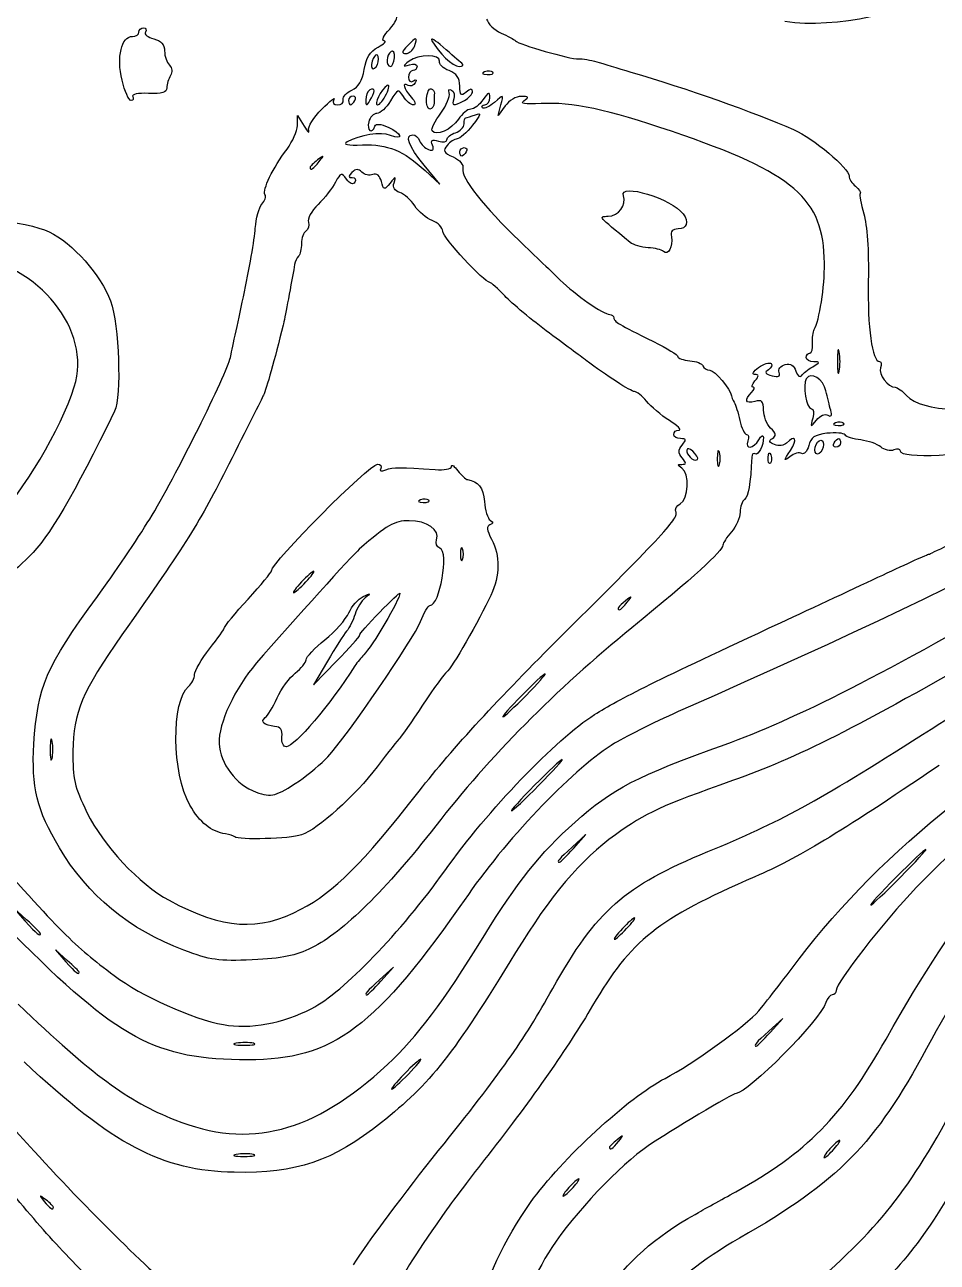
# Model space of a CAD drawing. Extents: x 32 to 2531, y 46 to 1398.
# Drawn here: x 410.1 to 694.5, y 638.4 to 1024 of the extents above; entities that cross this region are included whole.
import ezdxf

# ---------------------------------------------------------------- set-up
doc = ezdxf.new("R2010")
doc.units = 0
doc.layers.add('IMAGE', color=7, linetype='CONTINUOUS')

msp = doc.modelspace()

# ---------------------------------------------------------------- linework, layer by layer
at = {"layer": 'IMAGE', "color": 7}
for points in [[(531.54195, 1017.17739), (531.54195, 1017.17739)], [(520.31988, 1013.28745), (520.31988, 1013.28745)], [(525.28877, 1013.68203), (525.28877, 1013.68203)], [(546.25321, 1011.99688), (546.25321, 1011.99688)], [(440.38409, 1006.71887), (440.38409, 1006.71887)], [(555.95877, 1009.12539), (555.95877, 1009.12539)], [(518.96613, 1003.39857), (518.96613, 1003.39857)], [(512.98655, 1000.31988), (512.98655, 1000.31988)], [(522.78264, 1002.40483), (522.78264, 1002.40483)], [(535.29344, 1001.00035), (535.29344, 1001.00035)], [(545.65321, 984.31988), (545.65321, 984.31988)], [(501.82329, 981.31988), (501.82329, 981.31988)], [(609.13693, 953.2806), (609.13693, 953.2806)], [(663.92752, 921.98655), (663.92752, 921.98655)], [(660.37401, 902.28643), (660.37401, 902.28643)], [(665.29211, 899.79205), (665.29211, 899.79205)], [(656.31988, 891.49586), (656.31988, 891.49586)], [(662.31988, 893.65323), (662.31988, 893.65323)], [(618.9598, 890.35211), (618.9598, 890.35211)], [(626.5773, 890.62784), (626.5773, 890.62784)], [(641.75847, 889.09767), (641.75847, 889.09767)], [(535.95877, 875.79205), (535.95877, 875.79205)], [(546.53625, 860.65321), (546.53625, 860.65321)], [(497.65321, 850.31988), (497.65321, 850.31988)], [(597.82329, 843.98655), (597.82329, 843.98655)], [(566.31988, 814.98655), (566.31988, 814.98655)], [(490.22455, 802.05216), (490.22455, 802.05216)], [(418.59622, 800.63767), (418.59622, 800.63767)], [(495.65321, 788.41121), (495.65321, 788.41121)], [(570.31988, 786.98655), (570.31988, 786.98655)], [(475.51451, 770.91395), (475.51451, 770.91395)], [(581.07043, 767.31988), (581.07043, 767.31988)], [(682.98655, 758.31988), (682.98655, 758.31988)], [(496.13767, 748.3304), (496.13767, 748.3304)], [(414.98655, 740.73709), (414.98655, 740.73709)], [(597.65321, 742.31988), (597.65321, 742.31988)], [(426.98655, 728.75413), (426.98655, 728.75413)], [(521.07043, 725.98655), (521.07043, 725.98655)], [(642.40376, 709.98655), (642.40376, 709.98655)], [(481.33543, 706.56932), (481.33543, 706.56932)], [(529.65321, 696.98655), (529.65321, 696.98655)], [(595.15663, 675.98655), (595.15663, 675.98655)], [(481.33543, 671.90264), (481.33543, 671.90264)], [(662.31988, 673.65321), (662.31988, 673.65321)], [(580.98655, 661.65321), (580.98655, 661.65321)], [(418.98655, 655.48996), (418.98655, 655.48996)]]:
    msp.add_lwpolyline(points, close=True, dxfattribs=at)
for points in [[(559.77885, 998.65291), (557.57924, 995.65291), (558.46009, 998.98625)], [(495.03383, 992.56405), (495.08103, 995.65301), (497.12588, 992.31967)], [(534.89865, 978.50374), (539.47739, 974.31967), (534.56532, 980.22634)], [(504.41561, 825.65321), (500.06596, 818.31988), (507.2524, 825.65321)], [(581.07043, 767.31988), (584.98655, 771.65321), (580.65321, 767.73709)], [(410.65321, 745.07043), (406.31988, 748.98655), (410.236, 744.65321)], [(423.31988, 732.4208), (419.65321, 735.65321), (422.88563, 731.98655)], [(521.07043, 725.98655), (524.98655, 730.31988), (520.65321, 726.40376)], [(642.40376, 709.98655), (646.31988, 714.31988), (641.98655, 710.40376)]]:
    msp.add_lwpolyline(points, dxfattribs=at)
for points in [[(693.89193, 1035.02017), (686.62923, 1027.75747), (662.74403, 1022.61276), (646.98651, 1024.91708)], [(523.81503, 1022.62029), (525.66733, 1024.61895), (526.53495, 1026.47021), (525.74305, 1026.73417)], [(554.0311, 1025.68533), (554.41002, 1024.23633), (556.43001, 1022.29853), (558.51994, 1021.37913)], [(445.65321, 1021.65321), (445.65321, 1022.38655), (446.28863, 1022.98655), (447.06524, 1022.98655)], [(447.06524, 1022.98655), (447.84185, 1022.98655), (448.11731, 1022.40413), (447.67737, 1021.69231)], [(522.0502, 1018.93295), (521.16855, 1018.96225), (521.9627, 1020.62162), (523.81503, 1022.62029)], [(440.38409, 1006.71887), (438.65773, 1013.91516), (440.18161, 1020.31988), (443.62021, 1020.31988)], [(443.62021, 1020.31988), (444.73836, 1020.31988), (445.65321, 1020.91988), (445.65321, 1021.65321)], [(447.67737, 1021.69231), (447.23744, 1020.98047), (448.40203, 1020.01543), (450.26535, 1019.54776)], [(450.26535, 1019.54776), (452.60439, 1018.96069), (453.65321, 1017.79283), (453.65321, 1015.77533)], [(520.16509, 1016.98393), (522.08355, 1018.02654), (522.93185, 1018.90359), (522.0502, 1018.93295)], [(531.54195, 1017.17739), (532.70881, 1020.21821), (532.05196, 1020.29317), (529.31988, 1017.43099)], [(540.447, 1016.99688), (537.95024, 1019.1912), (536.38951, 1020.08655), (536.97868, 1018.98655)], [(536.97868, 1018.98655), (539.02963, 1015.15745), (543.46483, 1010.98655), (545.48563, 1010.98655)], [(558.51994, 1021.37913), (560.60989, 1020.45973), (562.61984, 1019.36643), (562.9865, 1018.94957)], [(562.9865, 1018.94957), (564.00881, 1017.78732), (580.09149, 1013.19389), (582.68989, 1013.32201)], [(453.65321, 1015.77533), (453.65321, 1014.16817), (454.32093, 1012.18549), (455.13704, 1011.36939)], [(515.86913, 1010.03625), (516.44449, 1013.63434), (517.68085, 1015.63385), (520.16509, 1016.98393)], [(520.31988, 1013.28745), (520.31988, 1015.81421), (518.59513, 1014.46324), (518.17611, 1011.60827)], [(524.23919, 1015.60335), (522.72364, 1014.66668), (522.56179, 1010.98655), (524.03615, 1010.98655)], [(525.28877, 1013.68203), (525.40051, 1015.16455), (524.92813, 1016.02913), (524.23919, 1015.60335)], [(529.31988, 1017.43099), (527.54289, 1015.56939), (527.4294, 1014.98655), (528.84389, 1014.98655)], [(528.84389, 1014.98655), (529.86544, 1014.98655), (531.07956, 1015.97243), (531.54195, 1017.17739)], [(539.31012, 1012.57261), (539.78781, 1014.86287), (532.62595, 1014.88943), (529.87244, 1012.60771)], [(546.25321, 1011.99688), (545.55655, 1012.55256), (542.94375, 1014.80256), (540.447, 1016.99688)], [(455.13704, 1011.36939), (456.00048, 1010.50595), (456.15459, 1009.14017), (455.50561, 1008.10272)], [(518.17611, 1011.60827), (518.01727, 1010.526), (518.43464, 1009.97877), (519.10359, 1010.39221)], [(519.10359, 1010.39221), (519.77255, 1010.80565), (520.31988, 1012.10852), (520.31988, 1013.28745)], [(524.03615, 1010.98655), (524.61341, 1010.98655), (525.17711, 1012.19952), (525.28877, 1013.68203)], [(529.87244, 1012.60771), (527.81684, 1010.90425), (527.82525, 1010.82274), (529.98657, 1011.50231)], [(529.98657, 1011.50231), (531.26991, 1011.90583), (532.31991, 1011.65481), (532.31991, 1010.9445)], [(532.31991, 1010.9445), (532.31991, 1010.23418), (531.71991, 1009.65301), (530.98657, 1009.65301)], [(542.31012, 1009.65662), (540.47141, 1010.3557), (539.12141, 1011.66789), (539.31012, 1012.57261)], [(545.48563, 1010.98655), (546.63376, 1010.98655), (546.96812, 1011.42665), (546.25321, 1011.99688)], [(582.68989, 1013.32201), (583.95302, 1013.38431), (586.4865, 1012.96885), (588.31984, 1012.39883)], [(588.31984, 1012.39883), (590.15317, 1011.82879), (594.95317, 1010.39703), (598.9865, 1009.21713)], [(443.19823, 1000.31988), (442.49476, 1000.31988), (441.2284, 1003.19943), (440.38409, 1006.71887)], [(455.50561, 1008.10272), (454.89223, 1007.12216), (454.37451, 1005.41988), (454.35512, 1004.31988)], [(512.02391, 1003.60314), (514.12351, 1004.55781), (515.31071, 1006.54399), (515.86913, 1010.03625)], [(530.98657, 1009.65301), (530.25324, 1009.65301), (529.65324, 1008.71759), (529.65324, 1007.57431)], [(529.65324, 1007.57431), (529.65324, 1006.34259), (530.28044, 1005.88326), (531.19259, 1006.44699)], [(531.19259, 1006.44699), (532.15397, 1007.04117), (532.36968, 1006.81223), (531.76712, 1005.83727)], [(545.65321, 1004.85599), (545.65321, 1007.39679), (544.71667, 1008.74166), (542.31012, 1009.65662)], [(553.40321, 1009.23064), (552.33957, 1008.80501), (552.65551, 1008.48907), (554.20877, 1008.42509)], [(555.95877, 1009.12544), (555.51572, 1009.56849), (554.36571, 1009.61585), (553.40321, 1009.23064)], [(554.20877, 1008.42509), (555.61432, 1008.36719), (556.40183, 1008.68233), (555.95877, 1009.12539)], [(598.9865, 1009.21713), (616.16353, 1004.19225), (637.20641, 996.75887), (649.68553, 991.30772)], [(448.63209, 1002.56008), (445.40609, 1002.69631), (443.27604, 1002.26348), (443.71077, 1001.56008)], [(454.35512, 1004.31988), (454.32872, 1002.82176), (452.89257, 1002.38016), (448.63209, 1002.56008)], [(509.31987, 1000.60421), (509.13653, 1001.49403), (510.35335, 1002.84355), (512.02391, 1003.60314)], [(517.65321, 1003.65321), (516.91988, 1003.19999), (516.32907, 1001.81457), (516.34029, 1000.57452)], [(518.96613, 1003.39857), (518.97733, 1003.99185), (518.38655, 1004.10644), (517.65321, 1003.65321)], [(517.65321, 1000.31988), (518.36409, 1001.41988), (518.95491, 1002.80529), (518.96613, 1003.39857)], [(523.00384, 1004.99723), (521.04697, 1003.78783), (518.69463, 998.98655), (520.05895, 998.98655)], [(522.78264, 1002.40483), (523.67225, 1004.35731), (523.76711, 1005.46896), (523.00384, 1004.99723)], [(528.06428, 1001.56685), (526.52828, 1004.02639), (526.34116, 1003.96389), (524.07259, 1000.23351)], [(529.56111, 1005.04329), (527.54701, 1006.28806), (528.1414, 1004.06023), (530.52656, 1001.42466)], [(531.76712, 1005.83727), (531.23648, 1004.97867), (530.24377, 1004.62137), (529.56111, 1005.04329)], [(535.29344, 1001.00035), (535.44579, 1002.84127), (536.08407, 1004.17627), (536.71183, 1003.96701)], [(536.71183, 1003.96701), (537.33959, 1003.75776), (537.80821, 1003.15155), (537.75321, 1002.61988)], [(537.75321, 1002.61988), (537.69831, 1002.08821), (537.65321, 1000.75321), (537.65321, 999.65321)], [(539.72596, 996.41818), (541.55057, 998.89131), (542.73752, 1001.71203), (542.3636, 1002.68643)], [(542.3636, 1002.68643), (541.97443, 1003.70061), (542.2861, 1004.08577), (543.09272, 1003.5873)], [(543.09272, 1003.5873), (543.86764, 1003.10837), (544.1796, 1001.87721), (543.78596, 1000.85138)], [(547.65321, 1002.98625), (545.96109, 1001.58191), (545.65321, 1001.86975), (545.65321, 1004.85599)], [(547.0742, 1000.36649), (548.49265, 1001.12562), (549.65321, 1002.39909), (549.65321, 1003.19642)], [(549.65321, 1003.19642), (549.65321, 1004.14703), (548.96469, 1004.07467), (547.65321, 1002.98625)], [(554.98655, 1001.28293), (554.98655, 1003.17077), (554.61707, 1003.05209), (552.91095, 1000.61626)], [(443.71077, 1001.56008), (444.13235, 1000.87797), (443.90169, 1000.31988), (443.19823, 1000.31988)], [(502.67085, 997.68503), (505.25735, 1000.23409), (506.95108, 1001.56967), (506.43469, 1000.65301)], [(506.43469, 1000.65301), (505.85892, 999.63089), (506.29972, 998.98634), (507.57451, 998.98634)], [(507.57451, 998.98634), (508.71779, 998.98634), (509.5032, 999.71438), (509.31987, 1000.60421)], [(512.39857, 1001.65321), (511.62196, 1001.65321), (510.98655, 1001.05321), (510.98655, 1000.31988)], [(510.98655, 1000.31988), (510.98655, 999.58655), (511.25113, 998.98655), (511.57452, 998.98655)], [(511.57452, 998.98655), (511.89791, 998.98655), (512.53332, 999.58655), (512.98655, 1000.31988)], [(512.98655, 1000.31988), (513.43977, 1001.05321), (513.17519, 1001.65321), (512.39857, 1001.65321)], [(516.34029, 1000.57452), (516.35789, 998.63149), (516.53935, 998.59629), (517.65321, 1000.31988)], [(524.07259, 1000.23351), (522.76351, 998.0809), (520.8536, 996.31967), (519.82835, 996.31967)], [(520.05895, 998.98655), (520.70037, 998.98655), (521.92604, 1000.52477), (522.78264, 1002.40483)], [(531.20452, 998.98634), (530.36375, 998.98634), (528.95064, 1000.14757), (528.06428, 1001.56685)], [(530.52656, 1001.42466), (531.82889, 999.98561), (532.10673, 998.98634), (531.20452, 998.98634)], [(536.33481, 997.65321), (535.60969, 997.65321), (535.14108, 999.15943), (535.29344, 1001.00035)], [(537.65321, 999.65321), (537.65321, 998.55321), (537.05993, 997.65321), (536.33481, 997.65321)], [(543.78596, 1000.85138), (542.93199, 998.62595), (543.62972, 998.52306), (547.0742, 1000.36649)], [(552.91095, 1000.61626), (551.76936, 998.98642), (550.03836, 997.65291), (549.06429, 997.65291)], [(552.75615, 998.10553), (552.27176, 998.58993), (552.57544, 998.98625), (553.43099, 998.98625)], [(556.48891, 999.77219), (554.92028, 998.37114), (553.24055, 997.62114), (552.75615, 998.10553)], [(553.43099, 998.98625), (554.28655, 998.98625), (554.98655, 1000.01975), (554.98655, 1001.28293)], [(558.46009, 998.98625), (559.33733, 1002.3059), (559.32924, 1002.30913), (556.48891, 999.77219)], [(564.81584, 1001.6325), (563.25529, 1001.6432), (560.98864, 1000.30291), (559.77885, 998.65291)], [(570.98655, 999.39517), (565.80747, 999.09715), (564.24073, 999.36077), (565.65321, 1000.29263)], [(565.65321, 1000.29263), (567.29715, 1001.37717), (567.14807, 1001.61571), (564.81584, 1001.6325)], [(611.65321, 990.76658), (591.81068, 997.53315), (580.46456, 999.94055), (570.98655, 999.39517)], [(498.56943, 991.01837), (498.234, 992.15193), (500.04745, 995.09959), (502.67085, 997.68503)], [(519.82835, 996.31967), (518.80309, 996.31967), (517.65045, 995.11967), (517.26691, 993.65301)], [(537.03217, 990.91242), (536.68913, 991.46746), (537.90135, 993.94506), (539.72596, 996.41818)], [(549.06429, 997.65291), (548.09021, 997.65291), (546.36288, 996.23299), (545.22576, 994.49754)], [(546.98657, 993.07619), (546.98657, 994.12677), (547.23751, 994.98634), (547.54419, 994.98634)], [(547.54419, 994.98634), (547.85088, 994.98634), (549.19571, 995.40611), (550.53268, 995.91915)], [(550.53268, 995.91915), (552.50937, 996.67769), (552.34291, 996.06866), (549.64173, 992.65959)], [(491.81064, 985.23071), (493.5574, 987.56511), (495.00784, 990.86511), (495.03383, 992.56405)], [(497.12588, 992.31967), (498.25053, 990.48634), (498.90013, 989.90075), (498.56943, 991.01837)], [(517.26691, 993.65301), (516.56881, 990.9835), (518.36311, 989.78262), (519.21797, 992.34721)], [(519.21797, 992.34721), (519.51087, 993.2259), (520.96379, 993.10779), (523.31868, 992.01387)], [(523.31868, 992.01387), (527.66493, 989.99489), (528.25888, 987.93495), (524.04535, 989.49363)], [(545.22576, 994.49754), (543.11076, 991.26965), (538.15228, 989.10005), (537.03217, 990.91242)], [(544.31991, 990.31967), (545.78657, 990.78518), (546.98657, 992.02561), (546.98657, 993.07619)], [(549.64173, 992.65959), (547.81473, 990.35379), (545.64337, 988.43402), (544.81649, 988.39345)], [(649.68553, 991.30772), (655.90792, 988.58967), (666.9865, 979.26063), (666.9865, 976.73896)], [(510.59448, 987.48658), (509.1016, 986.65113), (510.58378, 986.34447), (515.34949, 986.50321)], [(524.04535, 989.49363), (521.01793, 990.61355), (514.42389, 989.62963), (510.59448, 987.48658)], [(534.56532, 980.22634), (529.70739, 986.0679), (528.36224, 989.65301), (531.02841, 989.65301)], [(531.02841, 989.65301), (531.78477, 989.65301), (532.73116, 988.79939), (533.13151, 987.7561)], [(533.13151, 987.7561), (533.53187, 986.71279), (534.77984, 985.50599), (535.90479, 985.07431)], [(537.14341, 986.39174), (536.5222, 988.01059), (536.94799, 988.30003), (538.99496, 987.65034)], [(538.99496, 987.65034), (540.45701, 987.1863), (541.65324, 987.40663), (541.65324, 988.13997)], [(541.65324, 988.13997), (541.65324, 988.8733), (542.85324, 989.85417), (544.31991, 990.31967)], [(544.81649, 988.39345), (543.98963, 988.35295), (542.57857, 987.43463), (541.68083, 986.35291)], [(659.31635, 949.65291), (659.098, 969.88738), (650.08708, 977.6601), (611.65321, 990.76658)], [(484.94433, 971.05467), (484.07049, 972.46859), (487.3912, 979.32449), (491.81064, 985.23071)], [(501.82329, 981.31988), (503.48179, 983.43463), (503.43463, 983.48179), (501.31988, 981.82329)], [(515.34949, 986.50321), (523.12776, 986.76231), (528.07755, 984.73686), (534.89865, 978.50374)], [(535.90479, 985.07431), (537.36457, 984.51414), (537.71919, 984.89131), (537.14341, 986.39174)], [(541.68083, 986.35291), (540.33451, 984.7307), (540.66539, 984.10509), (543.56955, 982.78187)], [(545.65321, 984.31988), (545.65321, 985.05321), (546.28863, 985.65321), (547.06524, 985.65321)], [(546.24119, 982.98655), (545.9178, 982.98655), (545.65321, 983.58655), (545.65321, 984.31988)], [(547.65321, 984.31988), (547.19999, 983.58655), (546.56457, 982.98655), (546.24119, 982.98655)], [(547.06524, 985.65321), (547.84185, 985.65321), (548.10644, 985.05321), (547.65321, 984.31988)], [(501.31988, 981.82329), (500.03655, 980.81683), (498.98655, 979.76683), (498.98655, 979.48996)], [(498.98655, 979.48996), (498.98655, 978.39257), (500.08147, 979.09888), (501.82329, 981.31988)], [(543.56955, 982.78187), (545.67617, 981.82202), (546.89728, 980.33579), (546.60941, 979.08197)], [(510.36742, 975.8138), (508.79423, 977.96527), (508.54537, 977.89924), (506.94307, 974.90535)], [(512.93727, 974.90684), (512.38295, 974.00993), (511.44418, 974.34125), (510.36742, 975.8138)], [(512.05324, 977.91996), (510.8088, 976.67552), (510.82628, 976.31996), (512.13194, 976.31996)], [(515.14906, 978.02409), (514.04352, 979.12963), (513.23578, 979.10244), (512.05324, 977.91996)], [(512.13194, 976.31996), (513.05522, 976.31996), (513.41762, 975.68405), (512.93727, 974.90684)], [(518.56192, 977.26395), (517.50754, 976.85933), (515.97175, 977.20145), (515.14906, 978.02409)], [(521.22975, 975.12869), (520.75802, 976.93261), (519.76651, 977.72619), (518.56192, 977.26395)], [(525.16346, 974.72147), (525.79914, 976.75668), (525.67352, 976.7466), (523.92572, 974.62217)], [(546.60941, 979.08197), (545.98204, 976.34939), (553.25293, 967.08534), (564.222, 956.64126)], [(666.9865, 976.73896), (666.9865, 975.95472), (667.901, 974.55409), (669.01873, 973.62647)], [(506.94307, 974.90535), (505.99275, 973.12964), (503.54018, 970.00176), (501.49291, 967.95451)], [(523.92572, 974.62217), (522.0845, 972.38419), (521.94036, 972.41127), (521.22975, 975.12869)], [(526.93534, 971.66948), (525.35184, 972.17205), (524.71162, 973.27483), (525.16346, 974.72147)], [(596.69527, 970.65321), (595.20292, 974.8152), (611.7904, 969.7628), (615.29947, 964.98655)], [(669.01873, 973.62647), (670.13645, 972.69884), (670.78164, 971.67057), (670.45249, 971.34141)], [(481.92859, 960.45759), (482.14381, 963.68174), (483.07543, 967.11805), (483.99883, 968.09383)], [(483.99883, 968.09383), (484.92224, 969.06962), (485.34772, 970.40201), (484.94433, 971.05467)], [(501.49291, 967.95451), (499.44565, 965.90724), (498.08511, 963.41264), (498.4695, 962.41095)], [(531.6037, 967.54171), (530.39974, 969.37917), (528.29898, 971.23668), (526.93534, 971.66948)], [(591.93964, 964.27775), (595.06321, 964.32225), (597.69852, 967.85524), (596.69527, 970.65321)], [(670.45249, 971.34141), (670.12333, 971.01227), (670.62432, 968.18351), (671.56577, 965.05529)], [(380.40679, 963.99164), (389.11753, 965.25875), (410.86299, 962.60341), (417.65321, 959.44349)], [(537.05631, 962.96004), (535.26132, 963.64248), (532.80766, 965.70424), (531.6037, 967.54171)], [(598.77027, 956.12485), (588.62103, 964.44425), (588.79808, 964.23292), (591.93964, 964.27775)], [(615.29947, 964.98655), (617.09627, 962.54087), (616.34921, 960.31988), (613.72977, 960.31988)], [(671.56577, 965.05529), (672.62516, 961.5352), (673.16184, 953.57848), (672.974, 944.17708)], [(478.20943, 939.12426), (480.03973, 947.63345), (481.71335, 957.23345), (481.92859, 960.45759)], [(498.4695, 962.41095), (498.85389, 961.40925), (498.5275, 960.1936), (497.74414, 959.70947)], [(540.31991, 959.58816), (540.31991, 960.76024), (538.85128, 962.27759), (537.05631, 962.96004)], [(613.72977, 960.31988), (611.93488, 960.31988), (611.28435, 959.5686), (611.61091, 957.87291)], [(417.65321, 959.44349), (424.80852, 956.11368), (433.97808, 945.78837), (436.79323, 937.89104)], [(497.74414, 959.70947), (496.96082, 959.22535), (496.31991, 957.46465), (496.31991, 955.79683)], [(555.01583, 943.65321), (553.23647, 943.65321), (540.31991, 957.65877), (540.31991, 959.58816)], [(564.222, 956.64126), (569.04252, 952.05146), (574.78657, 946.52731), (576.98657, 944.36538)], [(611.61091, 957.87291), (612.17812, 954.92757), (610.53676, 951.88079), (609.13693, 953.2806)], [(496.31991, 955.79683), (496.31991, 954.129), (495.90255, 952.34704), (495.39243, 951.83692)], [(604.34505, 954.47207), (602.25996, 954.57687), (599.75131, 955.32068), (598.77027, 956.12485)], [(609.13693, 953.2806), (608.58649, 953.83104), (606.43015, 954.3672), (604.34505, 954.47207)], [(425.50752, 911.12009), (431.17172, 928.61689), (414.42595, 949.47768), (392.80811, 951.85488)], [(494.17801, 949.28137), (492.6149, 940.41259), (491.11274, 932.51045), (490.57354, 930.31996)], [(495.39243, 951.83692), (494.88231, 951.32681), (494.33582, 950.17681), (494.17801, 949.28137)], [(656.13165, 928.98625), (657.75347, 931.75891), (659.39452, 942.40841), (659.31635, 949.65291)], [(559.70754, 939.4382), (557.5374, 941.75645), (555.42614, 943.65321), (555.01583, 943.65321)], [(576.98657, 944.36538), (581.56669, 939.86447), (590.49193, 933.65301), (592.37912, 933.65301)], [(672.974, 944.17708), (672.68401, 929.66288), (674.17377, 918.98655), (676.48904, 918.98655)], [(436.79323, 937.89104), (439.49041, 930.32465), (440.28652, 908.16288), (438.02785, 903.52248)], [(474.16356, 920.31967), (474.55848, 922.15301), (476.37912, 930.61507), (478.20943, 939.12426)], [(573.65324, 927.80737), (568.15324, 931.88607), (561.87767, 937.11993), (559.70754, 939.4382)], [(592.37912, 933.65301), (593.07988, 933.65301), (593.65324, 933.19529), (593.65324, 932.63585)], [(490.57354, 930.31996), (487.94834, 919.65505), (485.35053, 910.38435), (484.46553, 908.52247)], [(593.65324, 932.63585), (593.65324, 931.49694), (595.12353, 930.61675), (606.0376, 925.22193)], [(585.01808, 919.35572), (584.26742, 919.92544), (579.15324, 923.72868), (573.65324, 927.80737)], [(655.61299, 924.65291), (655.46931, 926.30291), (655.70269, 928.25291), (656.13165, 928.98625)], [(606.0376, 925.22193), (610.2262, 923.1515), (613.65324, 921.03237), (613.65324, 920.51274)], [(653.65321, 920.31958), (653.65321, 921.05291), (654.15295, 921.65291), (654.76372, 921.65291)], [(654.76372, 921.65291), (655.37451, 921.65291), (655.75667, 923.00291), (655.61299, 924.65291)], [(663.92752, 921.98655), (663.60972, 923.63655), (663.34969, 922.28655), (663.34969, 918.98655)], [(663.92752, 915.98655), (664.24533, 917.63655), (664.24533, 920.33655), (663.92752, 921.98655)], [(449.00755, 869.93065), (456.83304, 882.68583), (473.05725, 915.18394), (474.16356, 920.31967)], [(600.10778, 909.65321), (598.99772, 909.65321), (591.17322, 914.68429), (585.01808, 919.35572)], [(613.65324, 920.51274), (613.65324, 919.99311), (615.30324, 919.43193), (617.31991, 919.26566)], [(617.31991, 919.26566), (619.33657, 919.09939), (621.18657, 918.36853), (621.43101, 917.64151)], [(638.77609, 917.12225), (640.45336, 918.29705), (642.21948, 918.86442), (642.70083, 918.38309)], [(642.70083, 918.38309), (643.18216, 917.90174), (642.79273, 917.02378), (641.83521, 916.43206)], [(645.18413, 915.61882), (644.80275, 916.6127), (645.61397, 917.68031), (647.03243, 918.05125)], [(647.03243, 918.05125), (648.75556, 918.50186), (649.83388, 917.85082), (650.41927, 916.00646)], [(655.98655, 918.9457), (654.70321, 918.968), (653.65321, 919.58625), (653.65321, 920.31958)], [(655.65321, 917.39298), (657.9794, 918.71209), (658.02196, 918.91034), (655.98655, 918.9457)], [(663.34969, 918.98655), (663.34969, 915.68655), (663.60972, 914.33655), (663.92752, 915.98655)], [(676.48904, 918.98655), (677.08328, 918.98655), (677.23004, 918.10196), (676.81516, 917.02081)], [(799.01427, 913.92929), (759.87468, 879.05746), (721.56479, 857.51744), (615.16997, 810.56148)], [(621.43101, 917.64151), (621.67547, 916.9145), (622.65645, 916.31967), (623.611, 916.31967)], [(623.611, 916.31967), (625.09751, 916.31967), (630.14285, 910.29058), (630.30567, 908.31967)], [(637.5198, 914.98625), (636.53351, 914.98625), (637.09884, 915.94745), (638.77609, 917.12225)], [(637.65321, 912.98625), (638.98871, 914.59542), (638.96264, 914.98625), (637.5198, 914.98625)], [(641.83521, 916.43206), (640.55617, 915.64157), (640.85957, 915.15613), (642.97916, 914.60185)], [(642.97916, 914.60185), (645.02824, 914.06599), (645.66696, 914.36058), (645.18413, 915.61882)], [(650.41927, 916.00646), (650.89161, 914.51822), (651.66248, 913.88113), (652.13231, 914.5907)], [(652.13231, 914.5907), (652.60215, 915.30026), (654.18655, 916.56129), (655.65321, 917.39298)], [(659.78865, 909.83948), (658.95663, 913.59824), (655.10608, 916.00401), (653.66196, 913.66736)], [(676.81516, 917.02081), (676.05304, 915.03475), (679.09618, 910.98655), (681.35128, 910.98655)], [(400.28543, 868.72892), (409.8774, 878.70184), (421.14164, 897.63384), (425.50752, 911.12009)], [(637.08996, 910.98625), (636.48683, 910.98625), (636.74029, 911.88625), (637.65321, 912.98625)], [(636.58655, 909.38625), (637.46655, 910.26625), (637.69308, 910.98625), (637.08996, 910.98625)], [(653.66196, 913.66736), (652.44565, 911.69933), (653.68186, 904.31988), (655.22773, 904.31988)], [(681.35128, 910.98655), (682.02334, 910.98655), (683.61964, 909.83025), (684.8986, 908.41701)], [(484.46553, 908.52247), (483.88973, 907.31109), (479.03269, 897.61996), (473.6721, 886.98663)], [(603.8898, 906.62768), (602.55324, 908.29172), (600.85134, 909.65321), (600.10778, 909.65321)], [(610.98658, 900.65015), (608.41991, 902.27375), (605.22636, 904.96364), (603.8898, 906.62768)], [(630.30567, 908.31967), (630.33597, 907.95301), (630.731, 907.05301), (631.18353, 906.31967)], [(631.18353, 906.31967), (631.63607, 905.58634), (632.42455, 903.03634), (632.93572, 900.65301)], [(637.65321, 906.59991), (634.65005, 905.81457), (634.19737, 906.99707), (636.58655, 909.38625)], [(640.31988, 903.90366), (640.31988, 906.64082), (639.80405, 907.16237), (637.65321, 906.59991)], [(661.25332, 903.81957), (660.87625, 905.19475), (660.21715, 907.90369), (659.78865, 909.83948)], [(684.8986, 908.41701), (689.56876, 903.25655), (707.44988, 902.53027), (721.2383, 906.94103)], [(438.02785, 903.52248), (425.34207, 877.45975), (417.42693, 863.95704), (411.53063, 858.31988)], [(642.53617, 898.29382), (641.31719, 899.51275), (640.31988, 902.03718), (640.31988, 903.90366)], [(655.22773, 904.31988), (655.92725, 904.31988), (656.12808, 902.96988), (655.67403, 901.31988)], [(656.8288, 900.78673), (657.93165, 902.16053), (659.50252, 902.82504), (660.37401, 902.28643)], [(660.37401, 902.28643), (661.42788, 901.63509), (661.71503, 902.13576), (661.25332, 903.81957)], [(613.98658, 897.67568), (614.90324, 897.68768), (613.55324, 899.02653), (610.98658, 900.65015)], [(632.93572, 900.65301), (633.44689, 898.26967), (634.39861, 896.31967), (635.05067, 896.31967)], [(655.67403, 901.31988), (654.89052, 898.47269), (654.94935, 898.44553), (656.8288, 900.78673)], [(662.73655, 899.89731), (661.67291, 899.47168), (661.98884, 899.15573), (663.54211, 899.09176)], [(665.29211, 899.79211), (664.84905, 900.23516), (663.69904, 900.28252), (662.73655, 899.89731)], [(663.54211, 899.09176), (664.94765, 899.03386), (665.73516, 899.349), (665.29211, 899.79205)], [(612.31991, 896.31988), (612.31991, 897.05321), (613.06991, 897.66332), (613.98658, 897.67568)], [(614.4831, 894.98655), (613.29338, 894.98655), (612.31991, 895.58655), (612.31991, 896.31988)], [(614.98651, 892.98655), (616.34594, 894.62456), (616.25483, 894.98655), (614.4831, 894.98655)], [(635.46875, 894.31967), (634.39861, 891.53098), (637.22207, 891.80689), (638.87977, 894.65301)], [(635.05067, 896.31967), (635.70272, 896.31967), (635.89085, 895.41967), (635.46875, 894.31967)], [(640.27936, 895.42873), (640.34696, 892.83063), (638.76924, 889.62995), (637.73575, 890.26867)], [(638.87977, 894.65301), (639.62725, 895.93634), (640.25707, 896.28541), (640.27936, 895.42873)], [(643.76443, 893.12809), (642.03797, 893.79059), (641.86253, 894.29153), (643.09104, 895.05079)], [(643.09104, 895.05079), (644.36477, 895.83801), (644.23531, 896.59467), (642.53617, 898.29382)], [(648.70703, 891.31958), (650.99439, 894.90215), (650.21641, 896.34939), (647.47623, 893.60921)], [(660.09773, 896.64674), (656.27021, 896.18251), (655.03157, 895.34718), (654.39199, 892.79882)], [(657.65321, 894.3199), (658.38655, 894.77313), (658.98655, 894.2439), (658.98655, 893.14394)], [(665.72087, 896.13083), (665.31699, 896.74071), (662.78659, 896.97287), (660.09773, 896.64674)], [(662.31988, 893.65323), (662.77311, 894.38657), (663.40852, 894.98657), (663.73191, 894.98657)], [(663.73191, 894.98657), (664.05529, 894.98657), (664.31988, 894.38657), (664.31988, 893.65323)], [(670.64552, 894.56323), (668.34083, 894.81554), (666.12473, 895.52095), (665.72087, 896.13083)], [(614.98651, 888.98655), (613.66226, 890.58217), (613.66226, 891.39092), (614.98651, 892.98655)], [(616.66303, 891.77415), (615.73837, 890.84948), (617.61709, 888.31988), (619.22849, 888.31988)], [(618.9598, 890.35211), (618.03217, 891.46983), (616.99863, 892.10975), (616.66303, 891.77415)], [(626.5772, 890.62784), (626.23915, 891.92513), (625.94032, 891.18655), (625.91315, 888.98655)], [(641.75841, 889.09767), (641.82241, 890.65094), (642.13833, 890.96687), (642.56396, 889.90323)], [(647.47623, 893.60921), (646.71885, 892.85183), (645.04855, 892.63533), (643.76443, 893.12809)], [(648.61783, 889.43437), (646.58237, 887.82415), (646.59095, 888.00537), (648.70703, 891.31958)], [(652.22239, 890.37983), (651.47843, 890.83963), (649.85637, 890.41423), (648.61783, 889.43437)], [(654.39199, 892.79882), (653.94267, 891.00859), (652.96635, 889.92005), (652.22239, 890.37983)], [(656.31988, 891.49586), (656.31988, 892.59586), (656.91988, 893.86667), (657.65321, 894.3199)], [(657.65321, 890.3199), (656.91988, 889.86667), (656.31988, 890.3959), (656.31988, 891.49586)], [(658.98655, 893.14394), (658.98655, 892.04394), (658.38655, 890.77313), (657.65321, 890.3199)], [(662.90785, 892.3199), (662.13124, 892.3199), (661.86665, 892.9199), (662.31988, 893.65323)], [(664.31988, 893.65323), (664.31988, 892.9199), (663.68447, 892.3199), (662.90785, 892.3199)], [(676.89423, 892.39621), (675.76212, 893.33577), (672.9502, 894.31093), (670.64552, 894.56323)], [(680.96957, 891.4619), (679.86023, 891.03621), (678.02632, 891.4569), (676.89423, 892.39621)], [(682.98655, 891.12019), (682.98655, 891.73382), (682.07891, 891.88759), (680.96957, 891.4619)], [(717.00036, 893.01915), (703.81761, 889.59822), (682.98655, 888.43525), (682.98655, 891.12019)], [(473.6721, 886.98663), (464.55754, 868.90688), (460.52782, 862.47896), (440.33831, 833.81497)], [(486.97476, 853.78491), (487.01326, 856.39063), (517.40717, 886.98655), (519.95723, 886.98655)], [(519.95723, 886.98655), (520.97657, 886.98655), (521.44401, 886.39341), (520.99599, 885.66848)], [(543.02895, 886.29669), (543.05225, 887.04273), (543.97811, 886.45313), (545.08635, 884.98647)], [(614.85973, 885.7598), (613.30431, 886.74455), (613.29697, 886.94917), (614.81643, 886.96613)], [(614.81643, 886.96613), (616.29172, 886.98253), (616.32468, 887.37415), (614.98651, 888.98655)], [(619.22849, 888.31988), (620.11263, 888.31988), (620.01147, 889.08492), (618.9598, 890.35211)], [(625.91315, 888.98655), (625.88595, 886.78655), (626.16256, 885.72513), (626.5278, 886.62784)], [(626.5278, 886.62784), (626.89303, 887.53055), (626.91525, 889.33055), (626.5773, 890.62784)], [(636.68553, 889.26102), (636.27436, 880.87313), (635.58836, 876.84102), (634.44012, 876.06305)], [(637.73575, 890.26867), (637.20148, 890.59887), (636.72888, 890.14547), (636.68553, 889.26102)], [(642.45876, 887.34767), (642.01571, 886.90462), (641.70057, 887.69213), (641.75847, 889.09767)], [(642.56396, 889.90323), (642.94912, 888.94074), (642.90176, 887.79073), (642.45876, 887.34767)], [(520.99599, 885.66848), (520.50616, 884.87593), (521.12919, 884.71415), (522.55872, 885.26269)], [(522.55872, 885.26269), (524.85297, 886.14308), (527.26764, 886.153), (537.98655, 885.32599)], [(537.98655, 885.32599), (540.73655, 885.11383), (543.00563, 885.55064), (543.02895, 886.29669)], [(545.08635, 884.98647), (546.19459, 883.5198), (547.52551, 882.26799), (548.04395, 882.20464)], [(614.37436, 874.67045), (617.03759, 876.16087), (617.38767, 884.15937), (614.85973, 885.7598)], [(548.04395, 882.20464), (551.40949, 881.79348), (553.02829, 879.70392), (553.34008, 875.36831)], [(533.40321, 875.89731), (532.33957, 875.47168), (532.65551, 875.15573), (534.20877, 875.09176)], [(535.95877, 875.79211), (535.51572, 876.23516), (534.36571, 876.28252), (533.40321, 875.89731)], [(534.20877, 875.09176), (535.61432, 875.03386), (536.40183, 875.349), (535.95877, 875.79205)], [(553.34008, 875.36831), (553.53453, 872.66445), (554.35243, 870.04504), (555.15763, 869.5474)], [(634.44012, 876.06305), (633.69063, 875.55523), (633.05241, 873.75523), (633.02185, 872.06305)], [(577.48572, 833.65321), (609.05208, 864.94029), (614.13276, 870.46528), (613.00917, 872.28327)], [(613.00917, 872.28327), (612.59921, 872.94659), (613.21355, 874.02083), (614.37436, 874.67045)], [(633.02185, 872.06305), (632.99135, 870.37086), (631.77087, 867.61689), (630.30977, 865.94311)], [(432.69636, 845.75647), (437.81941, 852.78003), (445.15944, 863.65842), (449.00755, 869.93065)], [(529.86595, 869.4154), (525.10765, 869.3497), (523.09463, 868.19715), (514.31988, 860.51427)], [(538.41904, 863.43083), (539.60669, 866.5258), (535.36837, 869.49133), (529.86595, 869.4154)], [(555.05736, 868.12119), (553.92511, 867.74377), (554.06528, 866.50252), (555.56495, 863.62645)], [(555.15763, 869.5474), (556.19787, 868.90449), (556.16885, 868.49168), (555.05736, 868.12119)], [(691.85397, 858.98625), (692.15387, 858.98625), (701.32993, 863.4499), (712.24524, 868.90546)], [(630.30977, 865.94311), (628.84868, 864.26934), (627.65324, 862.41498), (627.65324, 861.82233)], [(514.31988, 860.51427), (512.18011, 858.64076), (494.04765, 838.56492), (482.23132, 824.98655)], [(536.36037, 842.98655), (539.45873, 842.98655), (542.38795, 859.75264), (539.48425, 860.86688)], [(539.48425, 860.86688), (538.50191, 861.24384), (538.02256, 862.39761), (538.41904, 863.43083)], [(546.53625, 860.65321), (546.16637, 861.56988), (545.86373, 860.81988), (545.86373, 858.98655)], [(546.53625, 857.31988), (546.90613, 858.23655), (546.90613, 859.73655), (546.53625, 860.65321)], [(555.56495, 863.62645), (558.28883, 858.40259), (558.19767, 852.4664), (555.29629, 846.13207)], [(627.65324, 861.82233), (627.65324, 860.01674), (618.47585, 851.69022), (599.28131, 836.08087)], [(411.53063, 858.31988), (405.65919, 852.70651), (397.75604, 845.97023), (396.07428, 845.14561)], [(545.86373, 858.98655), (545.86373, 857.15321), (546.16637, 856.40321), (546.53625, 857.31988)], [(677.48097, 852.49455), (685.08624, 856.06498), (691.55409, 858.98625), (691.85397, 858.98625)], [(479.67281, 844.98655), (483.6824, 849.38655), (486.96828, 853.34581), (486.97476, 853.78491)], [(500.11805, 853.65321), (499.75139, 853.65321), (498.04221, 852.15321), (496.31988, 850.31988)], [(497.65321, 850.31988), (499.37555, 852.15321), (500.48472, 853.65321), (500.11805, 853.65321)], [(645.65321, 837.63565), (655.55321, 842.23762), (669.87571, 848.92413), (677.48097, 852.49455)], [(496.31988, 850.31988), (494.59755, 848.48655), (493.48837, 846.98655), (493.85504, 846.98655)], [(493.85504, 846.98655), (494.22171, 846.98655), (495.93088, 848.48655), (497.65321, 850.31988)], [(628.31988, 799.67789), (650.00775, 807.45197), (678.03411, 821.73337), (727.19152, 850.05999)], [(412.92255, 799.87083), (414.05035, 817.76894), (416.60345, 823.69347), (432.69636, 845.75647)], [(472.35125, 836.17419), (472.36845, 836.62099), (475.66321, 840.58655), (479.67281, 844.98655)], [(511.06324, 840.70417), (511.95555, 842.74887), (513.95332, 845.03196), (515.50275, 845.77772)], [(516.18057, 845.38832), (515.00395, 844.42839), (513.58297, 842.14528), (513.02287, 840.31476)], [(515.50275, 845.77772), (517.93336, 846.94761), (518.02636, 846.89419), (516.18057, 845.38832)], [(526.98655, 846.79529), (526.98655, 844.93807), (518.22407, 829.99137), (515.74651, 827.62249)], [(520.65321, 840.85536), (524.13655, 844.44036), (526.98655, 847.11332), (526.98655, 846.79529)], [(555.29629, 846.13207), (551.84695, 838.6014), (542.95795, 823.12619), (541.59937, 822.28653)], [(597.31988, 844.48996), (595.09888, 842.74813), (594.39257, 841.65321), (595.48996, 841.65321)], [(597.82329, 843.98655), (599.48179, 846.10129), (599.43463, 846.14845), (597.31988, 844.48996)], [(689.86155, 802.74852), (719.5826, 821.61303), (738.88428, 833.1754), (760.31991, 844.95555)], [(503.62807, 832.31988), (506.82511, 834.88655), (510.17093, 838.65948), (511.06324, 840.70417)], [(514.37936, 833.66188), (514.34666, 834.03331), (517.16988, 837.27037), (520.65321, 840.85536)], [(533.41211, 837.98655), (534.50053, 840.73655), (535.82725, 842.98655), (536.36037, 842.98655)], [(595.48996, 841.65321), (595.76683, 841.65321), (596.81683, 842.70321), (597.82329, 843.98655)], [(504.50797, 795.85341), (510.43801, 802.25223), (531.31155, 832.67927), (533.41211, 837.98655)], [(513.02287, 840.31476), (512.46275, 838.48424), (511.27565, 836.08655), (510.38487, 834.98655)], [(587.65321, 809.00833), (595.36333, 813.91962), (607.16349, 819.74389), (645.65321, 837.63565)], [(440.33831, 833.81497), (428.02841, 816.33801), (425.14045, 809.50396), (425.05699, 797.65329)], [(467.66616, 829.50752), (470.22571, 832.72739), (472.334, 835.72739), (472.35125, 836.17419)], [(510.38487, 834.98655), (509.49409, 833.88655), (506.80793, 829.68655), (504.41561, 825.65321)], [(507.2524, 825.65321), (511.20495, 829.68655), (514.41208, 833.29044), (514.37936, 833.66188)], [(532.98879, 785.17605), (543.58016, 798.64821), (557.81687, 814.15839), (577.48572, 833.65321)], [(599.28131, 836.08087), (575.53572, 816.77053), (554.88225, 795.90625), (538.14415, 774.31967)], [(462.99949, 821.48313), (463.00649, 822.67668), (465.1066, 826.28765), (467.66616, 829.50752)], [(497.73424, 826.08332), (497.77874, 826.94676), (500.43103, 829.75321), (503.62807, 832.31988)], [(713.70323, 830.38717), (668.76508, 804.61783), (650.90847, 795.59697), (630.67127, 788.44081)], [(494.39329, 821.94917), (496.18625, 823.35952), (497.68968, 825.21988), (497.73424, 826.08332)], [(515.74651, 827.62249), (514.96187, 826.87227), (513.71988, 825.31949), (512.98655, 824.17188)], [(461.13468, 817.77616), (462.15321, 818.62145), (462.99237, 820.2896), (462.99949, 821.48313)], [(482.23132, 824.98655), (475.55368, 817.31313), (470.39793, 806.20403), (470.64452, 800.0204)], [(488.72663, 814.18573), (490.05033, 817.04529), (492.60033, 820.53884), (494.39329, 821.94917)], [(512.98655, 824.17188), (505.29489, 812.13503), (494.13007, 798.98655), (491.60081, 798.98655)], [(541.59937, 822.28653), (540.95536, 821.88852), (537.55879, 817.23319), (534.05143, 811.94133)], [(572.21964, 821.65321), (571.85297, 821.65321), (568.59808, 818.65321), (564.98655, 814.98655)], [(566.31988, 814.98655), (569.93141, 818.65321), (572.58631, 821.65321), (572.21964, 821.65321)], [(461.52816, 780.78752), (455.9384, 790.66191), (455.69796, 813.26408), (461.13468, 817.77616)], [(651.47233, 732.90402), (677.08612, 766.71833), (716.73705, 798.17373), (760.32004, 819.25381)], [(783.52217, 817.62406), (742.85839, 800.39873), (711.81675, 780.10765), (688.01237, 755.1919)], [(485.02516, 808.05904), (485.73725, 808.56917), (487.40292, 811.32619), (488.72663, 814.18573)], [(564.98655, 814.98655), (561.37501, 811.31988), (558.72012, 808.31988), (559.08679, 808.31988)], [(559.08679, 808.31988), (559.45345, 808.31988), (562.70835, 811.31988), (566.31988, 814.98655)], [(534.05143, 811.94133), (530.54405, 806.64949), (527.34164, 802.0198), (526.93493, 801.65313)], [(615.16997, 810.56148), (607.57085, 807.2077), (598.00495, 802.48137), (593.91241, 800.05849)], [(487.95643, 805.31399), (484.69599, 805.55959), (483.32644, 806.84213), (485.02516, 808.05904)], [(540.94625, 760.31958), (554.37579, 779.18863), (575.64221, 801.35739), (587.65321, 809.00833)], [(418.59623, 800.63767), (418.27731, 802.29621), (418.00425, 801.25321), (417.98945, 798.31988)], [(490.22455, 802.05216), (490.46777, 804.26792), (489.839, 805.17217), (487.95643, 805.31399)], [(491.60081, 798.98655), (490.60504, 798.98655), (490.02891, 800.26989), (490.22455, 802.05216)], [(622.99219, 766.32225), (645.60938, 775.63984), (656.48944, 781.56663), (689.86155, 802.74852)], [(420.85369, 767.4977), (413.86519, 779.21065), (412.07988, 786.49786), (412.92255, 799.87083)], [(417.98945, 798.31988), (417.97465, 795.38655), (418.2356, 794.02955), (418.56932, 795.30433)], [(418.56932, 795.30433), (418.90304, 796.57912), (418.91515, 798.97912), (418.59622, 800.63767)], [(470.64452, 800.0204), (470.89184, 793.81843), (476.06195, 787.00251), (482.15511, 784.84561)], [(526.93493, 801.65313), (526.52823, 801.28647), (523.37529, 797.28444), (519.92841, 792.75973)], [(593.91241, 800.05849), (582.20361, 793.12661), (560.93559, 771.15878), (548.34005, 752.9866)], [(581.56528, 775.46963), (593.2698, 785.91336), (600.80644, 789.81564), (628.31988, 799.67789)], [(425.05699, 797.65329), (424.99569, 788.93793), (425.55999, 786.48039), (429.45021, 778.523)], [(495.65321, 788.41121), (498.58655, 790.41453), (502.57119, 793.76352), (504.50797, 795.85341)], [(577.56973, 794.98655), (577.20307, 794.98655), (573.34064, 791.38655), (568.98655, 786.98655)], [(570.31988, 786.98655), (574.67397, 791.38655), (577.9364, 794.98655), (577.56973, 794.98655)], [(519.92841, 792.75973), (513.0006, 783.66559), (501.4788, 773.28851), (496.31985, 771.49672)], [(695.04427, 793.1131), (662.84167, 771.40166), (651.16791, 764.35693), (637.65253, 758.47904)], [(482.15511, 784.84561), (487.01407, 783.12561), (488.48135, 783.5132), (495.65321, 788.41121)], [(568.98655, 786.98655), (564.63245, 782.58655), (561.37003, 778.98655), (561.73669, 778.98655)], [(561.73669, 778.98655), (562.10336, 778.98655), (565.96579, 782.58655), (570.31988, 786.98655)], [(630.67127, 788.44081), (608.59324, 780.63372), (603.61356, 778.33469), (594.14222, 771.57608)], [(496.13764, 748.33032), (506.75692, 753.99035), (514.77143, 762.00367), (532.98879, 785.17605)], [(472.67163, 771.8366), (468.17815, 772.49611), (464.59049, 775.37787), (461.52816, 780.78752)], [(678.51019, 707.86162), (702.63639, 750.45802), (715.99528, 765.41113), (742.98655, 780.03238)], [(429.45021, 778.523), (434.51493, 768.16317), (445.80395, 756.08084), (455.0395, 751.13548)], [(552.95555, 739.58119), (563.77303, 757.16828), (570.47121, 765.57057), (581.56528, 775.46963)], [(475.51453, 770.91403), (475.18169, 771.24081), (473.90239, 771.65597), (472.67163, 771.8366)], [(496.31985, 771.49672), (492.89489, 770.30719), (476.59749, 769.85068), (475.51451, 770.91395)], [(538.14415, 774.31967), (522.76855, 754.49029), (509.18083, 741.11222), (499.60832, 736.37841)], [(594.14222, 771.57608), (583.5092, 763.98852), (573.7689, 752.49129), (563.06707, 734.89572)], [(394.98655, 770.88161), (422.12671, 740.29743), (425.02672, 737.37977), (437.93513, 727.67177)], [(459.65324, 735.57383), (442.74653, 741.94031), (429.69551, 752.67857), (420.85369, 767.4977)], [(580.65321, 767.73709), (576.61393, 764.08672), (575.70701, 762.98655), (576.73709, 762.98655)], [(574.64167, 723.65327), (588.413, 748.13599), (596.78811, 755.52696), (622.99219, 766.32225)], [(576.73709, 762.98655), (576.96656, 762.98655), (578.91656, 764.93655), (581.07043, 767.31988)], [(690.90951, 766.98655), (690.54284, 766.98655), (686.37751, 763.08655), (681.65321, 758.31988)], [(682.98655, 758.31988), (687.71084, 763.08655), (691.27617, 766.98655), (690.90951, 766.98655)], [(499.52496, 717.42038), (509.36695, 722.57173), (527.29623, 741.14071), (540.94625, 760.31958)], [(637.65253, 758.47904), (607.18139, 745.22701), (599.16365, 738.86225), (587.0636, 718.31977)], [(681.65321, 758.31988), (676.92892, 753.55321), (673.36359, 749.65321), (673.73025, 749.65321)], [(673.73025, 749.65321), (674.09692, 749.65321), (678.26225, 753.55321), (682.98655, 758.31988)], [(548.34005, 752.9866), (519.42084, 711.26348), (506.33285, 701.43806), (479.65321, 701.422)], [(688.01237, 755.1919), (677.53277, 744.22302), (662.98655, 725.54494), (662.98655, 723.05749)], [(455.0395, 751.13548), (471.90399, 742.10505), (483.03262, 741.34549), (496.13767, 748.3304)], [(410.236, 744.65321), (413.88637, 740.61393), (414.98655, 739.70701), (414.98655, 740.73709)], [(414.98655, 740.73709), (414.98655, 740.96656), (413.03655, 742.91656), (410.65321, 745.07043)], [(600.11805, 745.65321), (599.75139, 745.65321), (598.04221, 744.15321), (596.31988, 742.31988)], [(597.65321, 742.31988), (599.37555, 744.15321), (600.48472, 745.65321), (600.11805, 745.65321)], [(479.65321, 701.422), (451.02608, 701.4048), (439.16055, 707.78124), (406.31056, 740.83596)], [(596.31988, 742.31988), (594.59755, 740.48655), (593.48837, 738.98655), (593.85504, 738.98655)], [(593.85504, 738.98655), (594.22171, 738.98655), (595.93088, 740.48655), (597.65321, 742.31988)], [(714.84789, 741.54683), (707.67583, 733.10353), (699.1576, 719.97557), (691.12535, 704.98655)], [(523.13347, 700.00321), (532.26953, 708.4616), (540.67955, 719.62283), (552.95555, 739.58119)], [(480.98657, 732.58151), (470.5014, 732.12515), (467.80837, 732.50281), (459.65324, 735.57383)], [(499.60832, 736.37841), (494.46148, 733.83319), (490.31372, 732.98749), (480.98657, 732.58151)], [(563.06707, 734.89572), (543.85923, 703.31483), (536.46968, 693.95097), (521.21408, 681.86061)], [(638.83487, 716.68409), (640.75171, 718.95969), (646.43857, 726.25866), (651.47233, 732.90402)], [(422.88563, 731.98655), (425.90681, 728.55949), (426.98655, 727.70843), (426.98655, 728.75413)], [(426.98655, 728.75413), (426.98655, 728.99296), (425.33655, 730.64296), (423.31988, 732.4208)], [(437.93513, 727.67177), (446.35841, 721.33687), (462.23404, 714.21195), (471.99389, 712.38631)], [(520.65321, 726.40376), (516.61393, 722.75339), (515.70701, 721.65321), (516.73709, 721.65321)], [(516.73709, 721.65321), (516.96656, 721.65321), (518.91656, 723.60321), (521.07043, 725.98655)], [(538.94314, 673.02605), (558.62642, 697.56101), (565.24386, 706.94579), (574.64167, 723.65327)], [(661.74307, 721.65318), (661.05915, 721.65318), (660.15648, 720.57217), (659.73713, 719.25093)], [(662.98655, 723.05749), (662.98655, 722.28512), (662.42697, 721.65318), (661.74307, 721.65318)], [(408.06373, 718.73639), (431.24811, 696.62541), (442.15112, 688.57625), (456.81092, 682.74876)], [(471.99389, 712.38631), (480.1292, 710.86455), (490.68849, 712.79533), (499.52496, 717.42038)], [(587.0636, 718.31977), (579.28945, 705.12145), (568.72993, 690.04404), (554.36495, 671.63098)], [(659.73713, 719.25093), (657.98716, 713.73724), (635.46112, 690.98652), (631.75185, 690.98652)], [(609.65337, 695.64533), (617.69969, 699.74984), (635.19565, 712.36376), (638.83487, 716.68409)], [(361.45799, 713.08763), (375.09482, 710.48197), (388.17652, 700.30077), (412.98658, 672.98408)], [(641.98655, 710.40376), (637.94727, 706.75339), (637.04035, 705.65321), (638.07043, 705.65321)], [(638.07043, 705.65321), (638.29989, 705.65321), (640.24989, 707.60321), (642.40376, 709.98655)], [(476.00209, 706.59622), (474.34355, 706.2773), (475.38655, 706.00425), (478.31988, 705.98945)], [(481.33543, 706.56932), (480.06064, 706.90304), (477.66064, 706.91515), (476.00209, 706.59622)], [(478.31988, 705.98945), (481.25321, 705.97465), (482.61021, 706.2356), (481.33543, 706.56932)], [(631.65321, 660.29925), (653.70295, 672.46793), (664.90217, 683.83576), (678.51019, 707.86162)], [(691.12535, 704.98655), (675.17788, 675.22691), (663.57456, 663.45532), (632.82697, 645.84275)], [(475.37156, 666.3894), (452.89768, 666.81645), (437.28055, 675.02333), (409.89087, 700.79983)], [(456.81092, 682.74876), (480.25765, 673.42832), (499.96811, 678.55617), (523.13347, 700.00321)], [(533.50965, 701.65321), (533.14299, 701.65321), (530.80759, 699.55321), (528.31988, 696.98655)], [(529.65321, 696.98655), (532.14092, 699.55321), (533.87632, 701.65321), (533.50965, 701.65321)], [(528.31988, 696.98655), (525.83217, 694.41988), (524.09677, 692.31988), (524.46344, 692.31988)], [(524.46344, 692.31988), (524.83011, 692.31988), (527.16551, 694.41988), (529.65321, 696.98655)], [(567.74372, 656.98652), (577.35725, 670.52893), (598.31621, 689.86213), (609.65337, 695.64533)], [(631.75185, 690.98652), (630.89244, 690.98652), (610.95335, 679.07396), (604.31988, 674.59737)], [(651.90012, 627.75721), (677.28764, 649.85875), (684.97491, 659.52555), (701.6514, 690.31988)], [(521.21408, 681.86061), (505.94883, 669.76261), (494.85664, 666.01915), (475.37156, 666.3894)], [(594.65321, 676.48996), (593.36988, 675.48349), (592.31988, 674.43349), (592.31988, 674.15663)], [(592.31988, 674.15663), (592.31988, 673.05924), (593.4148, 673.76555), (595.15663, 675.98655)], [(595.15663, 675.98655), (596.81512, 678.10129), (596.76796, 678.14845), (594.65321, 676.48996)], [(664.06652, 676.31988), (663.69985, 676.31988), (662.31387, 675.11988), (660.98655, 673.65321)], [(662.31988, 673.65321), (663.6472, 675.11988), (664.43319, 676.31988), (664.06652, 676.31988)], [(412.98658, 672.98408), (430.6054, 653.58516), (455.67748, 629.05093), (457.92918, 629.00559)], [(476.00209, 671.92955), (474.34355, 671.61063), (475.38655, 671.33757), (478.31988, 671.32277)], [(481.33543, 671.90265), (480.06064, 672.23637), (477.66064, 672.24848), (476.00209, 671.92955)], [(478.31988, 671.32277), (481.25321, 671.30797), (482.61021, 671.56892), (481.33543, 671.90264)], [(512.53979, 637.58971), (516.9867, 644.52141), (528.8682, 660.46777), (538.94314, 673.02605)], [(554.36495, 671.63098), (549.20645, 665.01881), (543.50976, 657.52254), (541.70563, 654.9726)], [(604.31988, 674.59737), (595.80828, 668.85332), (580.94353, 653.16882), (574.36116, 642.98652)], [(660.98655, 673.65321), (659.65923, 672.18655), (658.87324, 670.98655), (659.23991, 670.98655)], [(659.23991, 670.98655), (659.60657, 670.98655), (660.99256, 672.18655), (662.31988, 673.65321)], [(706.31352, 673.65324), (693.31072, 649.6487), (685.53856, 639.03774), (670.83275, 625.21304)], [(435.70473, 627.69118), (421.00749, 642.3755), (414.88919, 649.16709), (399.65253, 667.71066)], [(582.73319, 664.31988), (582.36652, 664.31988), (580.98053, 663.11988), (579.65321, 661.65321)], [(580.98655, 661.65321), (582.31387, 663.11988), (583.09985, 664.31988), (582.73319, 664.31988)], [(416.65321, 657.82329), (414.53847, 659.48179), (414.49131, 659.43463), (416.1498, 657.31988)], [(579.65321, 661.65321), (578.32589, 660.18655), (577.53991, 658.98655), (577.90657, 658.98655)], [(577.90657, 658.98655), (578.27324, 658.98655), (579.65923, 660.18655), (580.98655, 661.65321)], [(618.98655, 653.27928), (621.55321, 654.71201), (627.25321, 657.871), (631.65321, 660.29925)], [(416.1498, 657.31988), (417.89163, 655.09888), (418.98655, 654.39257), (418.98655, 655.48996)], [(418.98655, 655.48996), (418.98655, 655.76683), (417.93655, 656.81683), (416.65321, 657.82329)], [(548.13897, 575.81466), (544.98591, 608.31641), (551.06688, 633.49417), (567.74372, 656.98652)], [(541.70563, 654.9726), (532.54897, 642.03066), (527.36019, 633.90368), (525.78107, 630.03065)], [(583.10809, 595.80421), (582.44511, 620.78096), (594.03867, 639.35313), (618.98655, 653.27928)], [(632.82697, 645.84275), (609.54131, 632.50444), (597.49719, 617.74787), (594.49908, 598.88303)], [(574.36116, 642.98652), (562.44261, 624.54966), (556.78043, 602.31622), (559.02209, 582.7554)]]:
    msp.add_open_spline(points, degree=3, dxfattribs=at)

doc.saveas('drawing.dxf')
